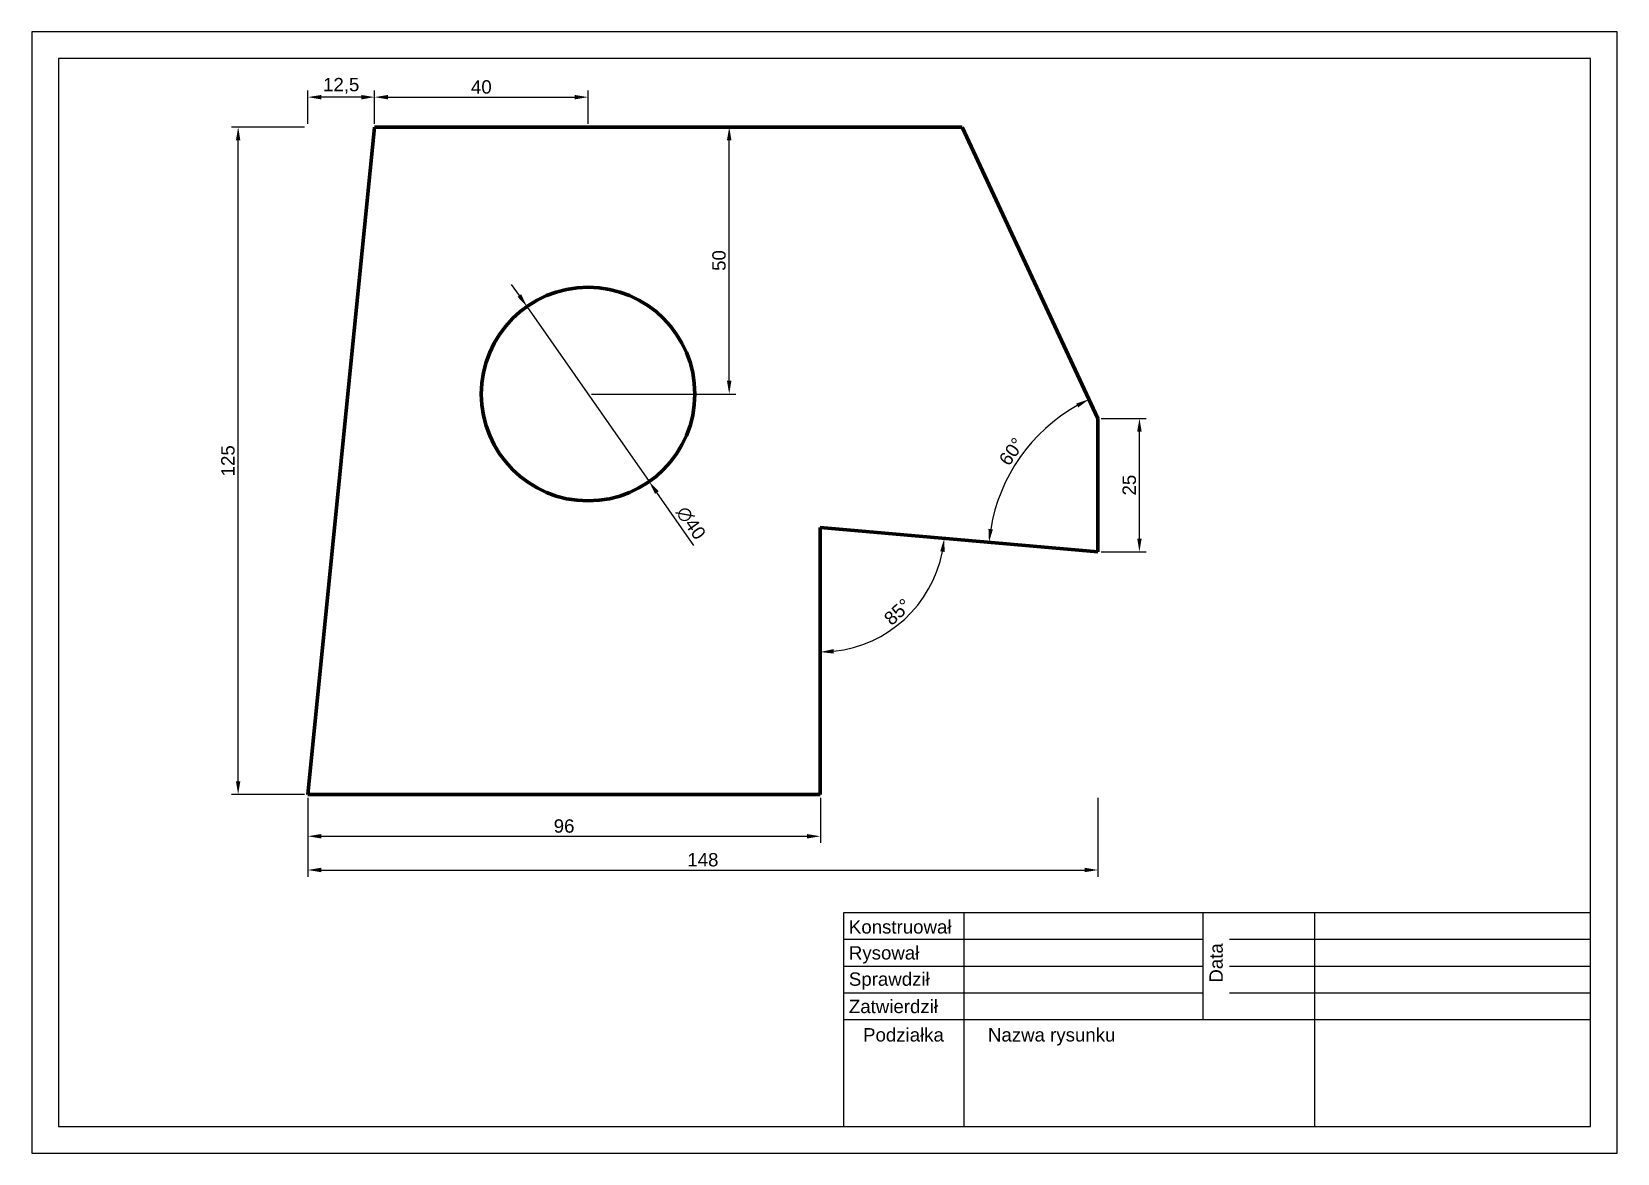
# Model space of a CAD drawing. Header units: millimetres. Extents: x 0 to 297, y 0 to 210.
import ezdxf

# ---------------------------------------------------------------- set-up
doc = ezdxf.new("R2010")
doc.units = ezdxf.units.MM
doc.layers.add('linie grube', color=7, linetype='Continuous', lineweight=100)
doc.layers.add('Opis', color=7, linetype='Continuous')
doc.layers.add('Wymiary', color=1, linetype='Continuous')
doc.styles.get("Standard").update_dxf_attribs({"font": 'arial.ttf'})
doc.dimstyles.new('ISO-25', dxfattribs={"dimtxt": 2.5, "dimasz": 2.5, "dimexe": 1.25, "dimexo": 0.625, "dimtad": 1, "dimtxsty": 'Standard', "dimcen": 2.5, "dimadec": 0, "dimazin": 0, "dimtfac": 1, "dimtmove": 0, "dimatfit": 3, "dimfxl": 1, "dimarcsym": 0})

# ---------------------------------------------------------------- blocks, each defined once
blk = doc.blocks.new('*D3')
at = {"layer": 'Defpoints', "color": 0, "transparency": 16777216}
for p in [(51.72, 67.16), (147.72, 67.16), (147.72, 59.36)]:
    blk.add_point(p, dxfattribs=at)
at = {"layer": 'Wymiary', "color": 0, "lineweight": -2, "transparency": 16777216}
for p, q in [((51.72, 66.53), (51.72, 58.11)), ((147.72, 66.53), (147.72, 58.11)), ((54.22, 59.36), (145.22, 59.36))]:
    blk.add_line(p, q, dxfattribs=at)
at = {"layer": 'Wymiary', "color": 0, "transparency": 16777216}
for points in [[(54.22, 59.77), (54.22, 58.94), (51.72, 59.36)], [(145.22, 59.77), (145.22, 58.94), (147.72, 59.36)]]:
    blk.add_solid(points, dxfattribs=at)
at = {"layer": 'Wymiary', "color": 0, "transparency": 16777216, "insert": (99.72, 61.26), "char_height": 2.5, "attachment_point": 5}
blk.add_mtext('96', dxfattribs=at)
blk = doc.blocks.new('*D4')
at = {"layer": 'Defpoints', "color": 0, "transparency": 16777216}
for p in [(51.72, 67.16), (199.72, 67.16), (199.72, 53.04)]:
    blk.add_point(p, dxfattribs=at)
at = {"layer": 'Wymiary', "color": 0, "lineweight": -2, "transparency": 16777216}
for p, q in [((51.72, 66.53), (51.72, 51.79)), ((199.72, 66.53), (199.72, 51.79)), ((54.22, 53.04), (197.22, 53.04))]:
    blk.add_line(p, q, dxfattribs=at)
at = {"layer": 'Wymiary', "color": 0, "transparency": 16777216}
for points in [[(54.22, 53.46), (54.22, 52.63), (51.72, 53.04)], [(197.22, 53.46), (197.22, 52.63), (199.72, 53.04)]]:
    blk.add_solid(points, dxfattribs=at)
at = {"layer": 'Wymiary', "color": 0, "transparency": 16777216, "insert": (125.72, 54.95), "char_height": 2.5, "attachment_point": 5}
blk.add_mtext('148', dxfattribs=at)
blk = doc.blocks.new('*D6')
at = {"layer": 'Defpoints', "color": 0, "transparency": 16777216}
for p in [(199.72, 137.61), (207.49, 137.61), (199.72, 112.61)]:
    blk.add_point(p, dxfattribs=at)
at = {"layer": 'Wymiary', "color": 0, "lineweight": -2, "transparency": 16777216}
for p, q in [((200.34, 137.61), (208.74, 137.61)), ((207.49, 115.11), (207.49, 135.11)), ((200.34, 112.61), (208.74, 112.61))]:
    blk.add_line(p, q, dxfattribs=at)
at = {"layer": 'Wymiary', "color": 0, "transparency": 16777216}
for points in [[(207.07, 135.11), (207.91, 135.11), (207.49, 137.61)], [(207.07, 115.11), (207.91, 115.11), (207.49, 112.61)]]:
    blk.add_solid(points, dxfattribs=at)
at = {"layer": 'Wymiary', "color": 0, "transparency": 16777216, "insert": (205.59, 125.11), "char_height": 2.5, "attachment_point": 5, "rotation": 90}
blk.add_mtext('25', dxfattribs=at)
blk = doc.blocks.new('*D7')
at = {"layer": 'Defpoints', "color": 0, "transparency": 16777216}
for p in [(174.28, 192.16), (199.72, 137.61), (188.76, 134.65), (147.72, 117.16), (199.72, 112.61)]:
    blk.add_point(p, dxfattribs=at)
at = {"layer": 'Wymiary', "color": 0, "lineweight": -2, "transparency": 16777216}
blk.add_arc((211.87, 111.54), 32.68, 119.3838, 170.6162, dxfattribs=at)
at = {"layer": 'Wymiary', "color": 0, "transparency": 16777216}
for points in [[(195.64, 140.39), (196.02, 139.65), (198.06, 141.17)], [(180.04, 116.82), (179.21, 116.93), (179.31, 114.39)]]:
    blk.add_solid(points, dxfattribs=at)
at = {"layer": 'Wymiary', "color": 0, "transparency": 16777216, "insert": (183.54, 131.38), "char_height": 2.5, "attachment_point": 5, "rotation": 55}
blk.add_mtext('60°', dxfattribs=at)
blk = doc.blocks.new('*D8')
at = {"layer": 'Defpoints', "color": 0, "transparency": 16777216}
for p in [(147.72, 117.16), (147.72, 117.16), (199.72, 112.61), (158.78, 96.64), (147.72, 67.16)]:
    blk.add_point(p, dxfattribs=at)
at = {"layer": 'Wymiary', "color": 0, "lineweight": -2, "transparency": 16777216}
blk.add_arc((147.72, 117.16), 23.31, 276.1484, 348.8516, dxfattribs=at)
at = {"layer": 'Wymiary', "color": 0, "transparency": 16777216}
for points in [[(170.17, 112.71), (171, 112.59), (170.94, 115.13)], [(150.23, 93.57), (150.19, 94.4), (147.72, 93.85)]]:
    blk.add_solid(points, dxfattribs=at)
at = {"layer": 'Wymiary', "color": 0, "transparency": 16777216, "insert": (162.18, 101.37), "char_height": 2.5, "attachment_point": 5, "rotation": 42.5}
blk.add_mtext('85°', dxfattribs=at)
blk = doc.blocks.new('*D9')
at = {"layer": 'Defpoints', "color": 0, "transparency": 16777216}
for p in [(38.67, 192.16), (51.72, 192.16), (51.72, 67.16)]:
    blk.add_point(p, dxfattribs=at)
at = {"layer": 'Wymiary', "color": 0, "lineweight": -2, "transparency": 16777216}
for p, q in [((51.09, 192.16), (37.42, 192.16)), ((38.67, 69.66), (38.67, 189.66)), ((51.09, 67.16), (37.42, 67.16))]:
    blk.add_line(p, q, dxfattribs=at)
at = {"layer": 'Wymiary', "color": 0, "transparency": 16777216}
for points in [[(38.25, 189.66), (39.08, 189.66), (38.67, 192.16)], [(38.25, 69.66), (39.08, 69.66), (38.67, 67.16)]]:
    blk.add_solid(points, dxfattribs=at)
at = {"layer": 'Wymiary', "color": 0, "transparency": 16777216, "insert": (36.76, 129.66), "char_height": 2.5, "attachment_point": 5, "rotation": 90}
blk.add_mtext('125', dxfattribs=at)
blk = doc.blocks.new('*D10')
at = {"layer": 'Defpoints', "color": 0, "transparency": 16777216}
for p in [(51.72, 197.75), (51.72, 192.16), (64.22, 192.16)]:
    blk.add_point(p, dxfattribs=at)
at = {"layer": 'Wymiary', "color": 0, "lineweight": -2, "transparency": 16777216}
for p, q in [((51.72, 192.78), (51.72, 199)), ((64.22, 192.78), (64.22, 199)), ((61.72, 197.75), (54.22, 197.75))]:
    blk.add_line(p, q, dxfattribs=at)
at = {"layer": 'Wymiary', "color": 0, "transparency": 16777216}
for points in [[(54.22, 198.16), (54.22, 197.33), (51.72, 197.75)], [(61.72, 198.16), (61.72, 197.33), (64.22, 197.75)]]:
    blk.add_solid(points, dxfattribs=at)
at = {"layer": 'Wymiary', "color": 0, "transparency": 16777216, "insert": (57.97, 199.87), "char_height": 2.5, "attachment_point": 5}
blk.add_mtext('12,5', dxfattribs=at)
blk = doc.blocks.new('*D11')
at = {"layer": 'Defpoints', "color": 0, "transparency": 16777216}
for p in [(104.22, 197.75), (64.22, 192.16), (104.22, 192.16)]:
    blk.add_point(p, dxfattribs=at)
at = {"layer": 'Wymiary', "color": 0, "lineweight": -2, "transparency": 16777216}
for p, q in [((64.22, 192.78), (64.22, 199)), ((104.22, 192.78), (104.22, 199)), ((66.72, 197.75), (101.72, 197.75))]:
    blk.add_line(p, q, dxfattribs=at)
at = {"layer": 'Wymiary', "color": 0, "transparency": 16777216}
for points in [[(66.72, 198.16), (66.72, 197.33), (64.22, 197.75)], [(101.72, 198.16), (101.72, 197.33), (104.22, 197.75)]]:
    blk.add_solid(points, dxfattribs=at)
at = {"layer": 'Wymiary', "color": 0, "transparency": 16777216, "insert": (84.22, 199.65), "char_height": 2.5, "attachment_point": 5}
blk.add_mtext('40', dxfattribs=at)
blk = doc.blocks.new('*D12')
at = {"layer": 'Defpoints', "color": 0, "transparency": 16777216}
for p in [(104.22, 192.16), (130.65, 192.16), (104.22, 142.16)]:
    blk.add_point(p, dxfattribs=at)
at = {"layer": 'Wymiary', "color": 0, "lineweight": -2, "transparency": 16777216}
for p, q in [((104.84, 192.16), (131.9, 192.16)), ((130.65, 144.66), (130.65, 189.66)), ((104.84, 142.16), (131.9, 142.16))]:
    blk.add_line(p, q, dxfattribs=at)
at = {"layer": 'Wymiary', "color": 0, "transparency": 16777216}
for points in [[(130.23, 189.66), (131.07, 189.66), (130.65, 192.16)], [(130.23, 144.66), (131.07, 144.66), (130.65, 142.16)]]:
    blk.add_solid(points, dxfattribs=at)
at = {"layer": 'Wymiary', "color": 0, "transparency": 16777216, "insert": (128.75, 167.16), "char_height": 2.5, "attachment_point": 5, "rotation": 90}
blk.add_mtext('50', dxfattribs=at)
blk = doc.blocks.new('*D13')
at = {"layer": 'Defpoints', "color": 0, "transparency": 16777216}
for p in [(92.77, 158.56), (115.66, 125.76)]:
    blk.add_point(p, dxfattribs=at)
at = {"layer": 'Wymiary', "color": 0, "lineweight": -2, "transparency": 16777216}
for p, q in [((91.34, 160.61), (89.9, 162.66)), ((92.77, 158.56), (115.66, 125.76)), ((124.02, 113.78), (117.1, 123.71))]:
    blk.add_line(p, q, dxfattribs=at)
at = {"layer": 'Wymiary', "color": 0, "transparency": 16777216}
for points in [[(91.68, 160.84), (90.99, 160.37), (92.77, 158.56)], [(117.44, 123.95), (116.75, 123.47), (115.66, 125.76)]]:
    blk.add_solid(points, dxfattribs=at)
at = {"layer": 'Wymiary', "color": 0, "transparency": 16777216, "insert": (123.48, 118), "char_height": 2.5, "attachment_point": 5, "rotation": 304.9206}
blk.add_mtext('∅40', dxfattribs=at)

msp = doc.modelspace()

# ---------------------------------------------------------------- linework, layer by layer
msp.add_lwpolyline([(0, 0), (297, 0), (297, 210), (0, 210)], close=True)
at = {"layer": 'linie grube'}
for p, q in [((64.216, 192.157), (51.716, 67.157)), ((64.216, 192.157), (174.279, 192.157)), ((174.279, 192.157), (199.716, 137.608)), ((199.716, 112.608), (199.716, 137.608)), ((147.716, 67.157), (147.716, 117.157)), ((147.716, 117.157), (199.716, 112.608)), ((51.716, 67.157), (147.716, 67.157))]:
    msp.add_line(p, q, dxfattribs=at)
msp.add_circle((104.216, 142.157), 20, dxfattribs=at)
at = {"layer": 'Opis'}
for p, q in [((292.069, 45), (152.069, 45)), ((152.069, 45), (152.069, 5)), ((174.6, 44.998), (174.6, 5)), ((219.391, 44.998), (219.391, 24.998)), ((240.299, 44.998), (240.299, 5)), ((219.391, 39.998), (152.069, 39.998)), ((292, 39.998), (224.391, 39.998)), ((219.391, 34.998), (152.069, 34.998)), ((292, 34.998), (224.391, 34.998)), ((219.391, 29.998), (152.069, 29.998)), ((292, 29.998), (224.391, 29.998)), ((292, 24.998), (152.069, 24.998))]:
    msp.add_line(p, q, dxfattribs=at)
msp.add_lwpolyline([(5, 5), (292, 5), (292, 205), (5, 205)], close=True, dxfattribs=at)

# ---------------------------------------------------------------- texts
at = {"layer": 'Opis', "char_height": 2.5, "attachment_point": 1}
for s, width, insert in [('Konstruował', 4.65371, (153.069, 43.641)), ('Rysował', 0.09305, (153.069, 38.779)), ('Sprawdził', 1.26559, (153.069, 33.862)), ('Zatwierdził', 2.9509, (153.069, 28.745)), ('Podziałka', 1.39648, (155.724, 23.426)), ('\\pxt12;Nazwa rysunku', 23.64881, (179.118, 23.426))]:
    msp.add_mtext_dynamic_manual_height_columns(s, width=width, gutter_width=12.5, heights=[0], dxfattribs=dict(at, insert=insert))
at = {"layer": 'Opis', "insert": (220.597, 31.948), "char_height": 2.5, "attachment_point": 1, "rotation": 90}
msp.add_mtext_dynamic_manual_height_columns('Data', width=2.5, gutter_width=12.5, heights=[0], dxfattribs=at)

# ---------------------------------------------------------------- dimensions: what is measured, and where the dimension line sits
at = {"layer": 'Wymiary'}
for base, p1, p2, picture, middle in [((51.716, 197.747), (64.216, 192.157), (51.716, 192.157), '*D10', (57.966, 199.874)), ((104.216, 197.747), (64.216, 192.157), (104.216, 192.157), '*D11', (84.216, 199.648)), ((147.716, 59.358), (51.716, 67.157), (147.716, 67.157), '*D3', (99.716, 61.259)), ((199.716, 53.044), (51.716, 67.157), (199.716, 67.157), '*D4', (125.716, 54.945))]:
    dim = msp.add_linear_dim(base=base, p1=p1, p2=p2, dimstyle='ISO-25', dxfattribs=at)
    dim.commit()
    dim.dimension.update_dxf_attribs({"geometry": picture, "text_midpoint": middle})
for base, p1, p2, picture, middle in [((38.665, 192.157), (51.716, 67.157), (51.716, 192.157), '*D9', (36.764, 129.657)), ((130.65, 192.157), (104.216, 142.157), (104.216, 192.157), '*D12', (128.748, 167.157)), ((207.492, 137.608), (199.716, 112.608), (199.716, 137.608), '*D6', (205.59, 125.108))]:
    dim = msp.add_linear_dim(base=base, p1=p1, p2=p2, angle=90, dimstyle='ISO-25', dxfattribs=at)
    dim.commit()
    dim.dimension.update_dxf_attribs({"geometry": picture, "text_midpoint": middle})
for base, line1, line2, picture, middle in [((188.759, 134.655), ((174.279, 192.157), (199.716, 137.608)), ((147.716, 117.157), (199.716, 112.608)), '*D7', (183.54, 131.381)), ((158.778, 96.642), ((147.716, 117.157), (199.716, 112.608)), ((147.716, 67.157), (147.716, 117.157)), '*D8', (162.178, 101.375))]:
    dim = msp.add_angular_dim_2l(base=base, line1=line1, line2=line2, dimstyle='ISO-25', dxfattribs=at)
    dim.commit()
    dim.dimension.update_dxf_attribs({"geometry": picture, "text_midpoint": middle})
dim = msp.add_diameter_dim_2p(p1=(92.767, 158.556), p2=(115.665, 125.759), dimstyle='ISO-25', dxfattribs=at)
dim.commit()
dim.dimension.update_dxf_attribs({"geometry": '*D13', "text_midpoint": (121.866, 116.876), "dimtype": 163})

doc.saveas('drawing.dxf')
